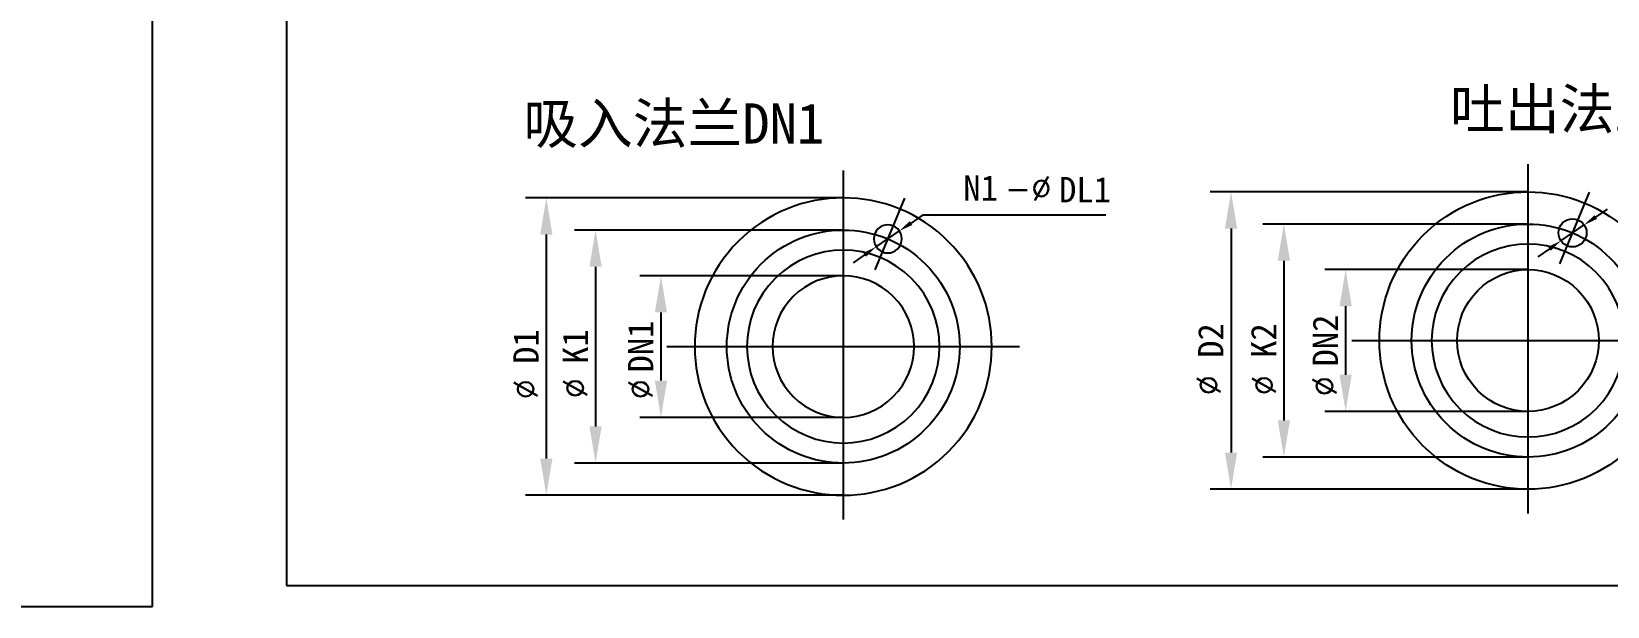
# Model space of a CAD drawing. Extents: x 1620 to 2878, y -792 to 791.
# Drawn here: x 2225.3 to 2423.9, y -105.3 to -32.9 of the extents above; entities that cross this region are included whole.
import ezdxf
from ezdxf.enums import TextEntityAlignment as Align

# ---------------------------------------------------------------- set-up
doc = ezdxf.new("R2010")
doc.units = 0
doc.header["$MEASUREMENT"] = 0
doc.linetypes.add('CENTERX2', pattern=[4, 2.5, -0.5, 0.5, -0.5])
doc.layers.get('0').update_dxf_attribs({"linetype": 'CONTINUOUS'})
doc.layers.get('DEFPOINTS').update_dxf_attribs({"linetype": 'CONTINUOUS'})
for name, color, linetype in [('1', 7, 'CONTINUOUS'), ('4', 4, 'CENTERX2'), ('8', 20, 'CONTINUOUS')]:
    doc.layers.add(name, color=color, linetype=linetype)
doc.styles.add('HZTXT', font='txt.shx', dxfattribs={"bigfont": 'hztxt.shx'})
doc.styles.get("Standard").update_dxf_attribs({"font": 'SimSun.ttf', "width": 0.6})

msp = doc.modelspace()

# ---------------------------------------------------------------- linework, layer by layer
for p, q in [((2257.44188, 107.36611), (2257.44188, -102.63389)), ((2240.55915, -105.26658), (2240.55915, 104.73342)), ((2257.44188, -102.63389), (2554.44188, -102.63389)), ((1943.55915, -105.26658), (2240.55915, -105.26658))]:
    msp.add_line(p, q)
at = {"color": 1, "linetype": 'ByBlock'}
for p, q in [((2413.8968, -53.06302), (2373.83053, -53.06302)), ((2327.60121, -53.81942), (2287.53494, -53.81942)), ((2422.43633, -56.22906), (2423.89834, -55.22959)), ((2337.60275, -55.98598), (2336.14073, -56.98546)), ((2360.71008, -55.98598), (2337.60275, -55.98598)), ((2413.8968, -57.11102), (2380.48915, -57.11102)), ((2418.05028, -59.22749), (2420.97431, -57.22854)), ((2290.17494, -58.43942), (2290.17494, -86.64342)), ((2327.60121, -57.86742), (2293.73914, -57.86742)), ((2331.75469, -59.98389), (2334.67872, -57.98493)), ((2376.47053, -57.68302), (2376.47053, -85.88702)), ((2330.29267, -60.98336), (2328.83066, -61.98284)), ((2416.58827, -60.22696), (2415.12625, -61.22644)), ((2296.37914, -62.48742), (2296.37914, -82.59542)), ((2383.12915, -61.73102), (2383.12915, -81.83902)), ((2413.8968, -62.85484), (2388.27424, -62.85484)), ((2327.60121, -63.62707), (2301.97864, -63.62707)), ((2390.91424, -67.47484), (2390.91424, -76.0952)), ((2304.61864, -68.24707), (2304.61864, -76.83576)), ((2413.8968, -80.7152), (2388.27424, -80.7152)), ((2327.60121, -81.45576), (2301.97864, -81.45576)), ((2327.60121, -87.21542), (2293.73914, -87.21542)), ((2413.8968, -86.45902), (2380.48915, -86.45902)), ((2327.60121, -91.26342), (2287.53494, -91.26342)), ((2413.8968, -90.50702), (2373.83053, -90.50702))]:
    msp.add_line(p, q, dxfattribs=at)
for points in [[(2375.70053, -57.68302), (2377.24053, -57.68302), (2376.47053, -53.06302)], [(2289.40494, -58.43942), (2290.94494, -58.43942), (2290.17494, -53.81942)], [(2335.97416, -56.74179), (2336.30731, -57.22913), (2334.67872, -57.98493)], [(2382.35915, -61.73102), (2383.89915, -61.73102), (2383.12915, -57.11102)], [(2422.26975, -55.98539), (2422.60291, -56.47273), (2420.97431, -57.22854)], [(2295.60914, -62.48742), (2297.14914, -62.48742), (2296.37914, -57.86742)], [(2416.42169, -59.98329), (2416.75485, -60.47063), (2418.05028, -59.22749)], [(2330.12609, -60.73969), (2330.45925, -61.22703), (2331.75469, -59.98389)], [(2390.14424, -67.47484), (2391.68424, -67.47484), (2390.91424, -62.85484)], [(2303.84864, -68.24707), (2305.38864, -68.24707), (2304.61864, -63.62707)], [(2303.84864, -76.83576), (2305.38864, -76.83576), (2304.61864, -81.45576)], [(2390.14424, -76.0952), (2391.68424, -76.0952), (2390.91424, -80.7152)], [(2295.60914, -82.59542), (2297.14914, -82.59542), (2296.37914, -87.21542)], [(2382.35915, -81.83902), (2383.89915, -81.83902), (2383.12915, -86.45902)], [(2289.40494, -86.64342), (2290.94494, -86.64342), (2290.17494, -91.26342)], [(2375.70053, -85.88702), (2377.24053, -85.88702), (2376.47053, -90.50702)]]:
    msp.add_solid(points, dxfattribs=at)
at = {"layer": '1'}
for centre, major_axis in [((2413.8968, -71.78502), (13.23845, 13.23845)), ((2419.5123, -58.22801), (-1.25229, 1.25229)), ((2413.8968, -71.78502), (-6.31459, 6.31459))]:
    msp.add_ellipse(centre, major_axis=major_axis, ratio=1, dxfattribs=at)
at = {"layer": '1', "extrusion": (0, 0, -1)}
for centre, major_axis in [((2327.60121, -72.54142), (-13.23845, 13.23845)), ((2333.2167, -58.98441), (-1.25229, 1.25229)), ((2327.60121, -72.54142), (8.5871, 8.5871)), ((2413.8968, -71.78502), (-8.5871, 8.5871)), ((2327.60121, -72.54142), (-6.30339, 6.30339))]:
    msp.add_ellipse(centre, major_axis=major_axis, ratio=1, dxfattribs=at)
at = {"layer": '4', "ltscale": 50}
for p, q in [((2413.8968, -49.59583), (2413.8968, -93.57797)), ((2327.60121, -50.35223), (2327.60121, -94.33437)), ((2417.90179, -62.11611), (2421.64231, -53.0857)), ((2331.6062, -62.87251), (2335.34672, -53.8421)), ((2305.38217, -72.54142), (2349.82024, -72.54142)), ((2391.67777, -71.78502), (2436.11584, -71.78502))]:
    msp.add_line(p, q, dxfattribs=at)
for centre in [(2327.60121, -72.54142), (2413.8968, -71.78502)]:
    msp.add_ellipse(centre, major_axis=(-10.37608, 10.37608), ratio=1, dxfattribs=at)
at = {"layer": 'DEFPOINTS', "color": 0, "linetype": 'ByBlock'}
for p in [(2413.8968, -53.06302), (2327.60121, -53.81942), (2413.8968, -57.11102), (2420.97431, -57.22854), (2327.60121, -57.86742), (2334.67872, -57.98493), (2418.05028, -59.22749), (2331.75469, -59.98389), (2413.8968, -62.85484), (2327.60121, -63.62707), (2390.91424, -80.7152), (2413.8968, -80.7152), (2304.61864, -81.45576), (2327.60121, -81.45576), (2296.37914, -87.21542), (2327.60121, -87.21542), (2383.12915, -86.45902), (2413.8968, -86.45902), (2290.17494, -91.26342), (2327.60121, -91.26342), (2376.47053, -90.50702), (2413.8968, -90.50702)]:
    msp.add_point(p, dxfattribs=at)

# ---------------------------------------------------------------- texts
at = {"style": 'HZTXT'}
msp.add_text('-%%c', height=3, dxfattribs=at).set_placement((2347.94134, -54.13917))
for p in [(2289.07206, -79.19888), (2295.31086, -79.0742), (2303.54609, -79.19888), (2375.14254, -78.70018), (2382.13001, -78.70018), (2389.74135, -78.82485)]:
    msp.add_text('%%C', height=3, rotation=90, dxfattribs=at).set_placement(p)
for tag, p in [('N1', (2342.73218, -54.17594)), ('DL1', (2354.80403, -54.38852))]:
    msp.add_attdef(tag, p, '', height=3.2)
for tag, p in [('DN1', (2304.61864, -72.54142)), ('DN2', (2390.91424, -71.78502)), ('D1', (2290.17494, -72.54142)), ('K1', (2296.37914, -72.54142)), ('D2', (2376.47053, -71.78502)), ('K2', (2383.12915, -71.78502))]:
    msp.add_attdef(tag, text='', height=3.2, rotation=90).set_placement(p, align=Align.BOTTOM_CENTER)
at = {"layer": '8'}
for s, p in [('吐出法兰DN2', (2404.0781, -45.15492)), ('吸入法兰DN1', (2287.26653, -46.97713))]:
    msp.add_text(s, height=5.06, dxfattribs=at).set_placement(p)

doc.saveas('drawing.dxf')
